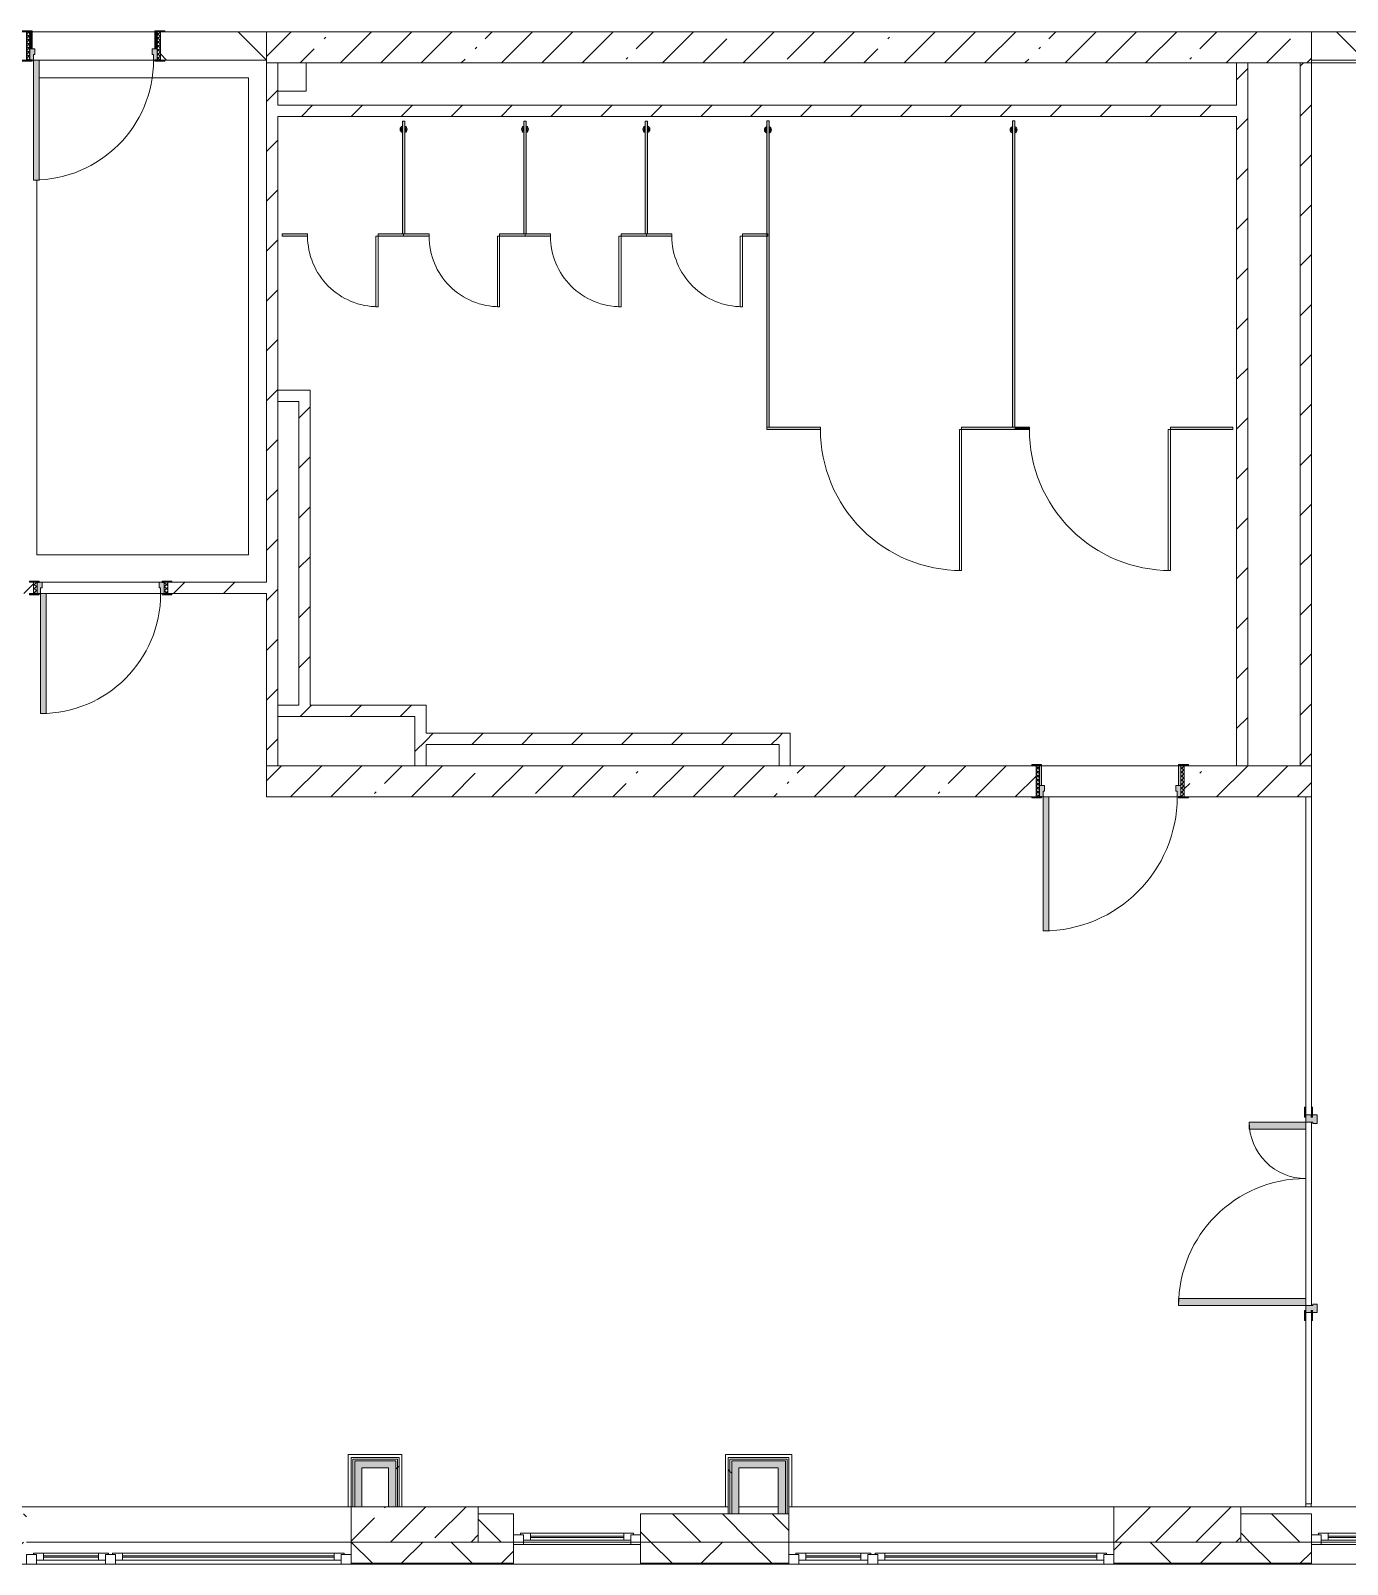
# Model space of a CAD drawing. Header units: millimetres. Extents: x 35092 to 251863, y -8553 to 29549.
# Drawn here: x 235113 to 244438, y -258 to 10608 of the extents above; entities that cross this region are included whole.
import ezdxf

# ---------------------------------------------------------------- set-up
doc = ezdxf.new("R2010")
doc.units = ezdxf.units.MM
for name, color, linetype, lineweight in [('A-DETL-1', 7, 'Continuous', 5), ('A-DOOR-6', 7, 'Continuous', 5), ('A-GENM-2', 7, 'Continuous', 5), ('A-GLAZ-2', 7, 'Continuous', 5), ('A-WALL', 7, 'Continuous', 9), ('A-WALL-2', 7, 'Continuous', 5), ('I-WALL-3', 7, 'Continuous', 5), ('S-COLS-1', 7, 'Continuous', 5)]:
    doc.layers.add(name, color=color, linetype=linetype, lineweight=lineweight)
for name, color, linetype, lineweight, true_color in [('A-DOOR-2', 7, 'Continuous', 5, 0xaaaaaa), ('A-DOOR-3', 7, 'Continuous', 5, 0xe2e2e2), ('A-DOOR-FRAM-3', 7, 'Continuous', 5, 0xe2e2e2), ('A-DOOR-FRAM-4', 7, 'Continuous', 5, 0xaaaaaa), ('A-FLOR-1', 7, 'Continuous', 5, 0xaaaaaa), ('A-GENM-3', 7, 'Continuous', 5, 0xe2ddcd), ('I-WALL-1', 7, 'Continuous', 5, 0xe7e7e7)]:
    doc.layers.add(name, color=color, linetype=linetype, lineweight=lineweight, true_color=true_color)
pattern_1 = [(45, (124852.98, 0), (-176.7767, 176.7767), [])]
pattern_2 = [(45, (124853, 0), (-285.1231, 285.1231), []), (45, (125138.1, 0), (-285.1231, 285.1231), [504.031, -100.806, 16.764, -84.042])]
pattern_3 = [(45, (124853, 0), (-530.33, 530.33), []), (135, (124853, 0), (-530.33, -530.33), [])]

# ---------------------------------------------------------------- blocks, each defined once
blk = doc.blocks.new('120_Окно_СКБ_1Ст - 120_Окно_СКБ_1Ст 900х2500_h_ с форточкой-22876038-2_2_2_птичка')
at = {"layer": 'A-GLAZ-2'}
for p, q in [((-450, -127), (-450, -57)), ((-450, -57), (-380, -57)), ((450, -57), (-450, -57)), ((-380, -57), (-380, -127)), ((380, -87), (-380, -87)), ((-380, -87), (-380, -127)), ((-330, -137), (-330, -87)), ((-330, -107), (330, -107)), ((330, -137), (330, -87)), ((380, -127), (380, -57)), ((380, -57), (450, -57)), ((380, -127), (380, -87)), ((450, -57), (450, -127)), ((-380, -127), (-450, -127)), ((-450, -127), (-400, -127)), ((-380, -127), (-400, -127)), ((-400, -127), (-400, -137)), ((-400, -137), (400, -137)), ((400, -137), (-400, -137)), ((330, -117), (-330, -117)), ((450, -127), (380, -127)), ((400, -127), (380, -127)), ((400, -127), (450, -127)), ((400, -137), (400, -127))]:
    blk.add_line(p, q, dxfattribs=at)
blk = doc.blocks.new('120_Окно_СКБ_2Ст_Фрамуга сверху - 120_Окно_СКБ_2Ст_2300х2500_h_ ДОО-22877051-2_2_2_птичка')
at = {"layer": 'A-GLAZ-2'}
for p, q in [((-1150, 13), (-1150, 83)), ((-1150, 83), (-1080, 83)), ((1150, 83), (-1150, 83)), ((-1080, 13), (-1150, 13)), ((-1150, 13), (-1100, 13)), ((-1080, 13), (-1100, 13)), ((-1100, 13), (-1100, 3)), ((-1100, 3), (540, 3)), ((540, 3), (-1100, 3)), ((-1080, 83), (-1080, 13)), ((-1080, 83), (1080, 83)), ((520, 53), (-1080, 53)), ((-1080, 53), (-1080, 13)), ((-1030, 3), (-1030, 53)), ((-1030, 33), (470, 33)), ((470, 23), (-1030, 23)), ((470, 3), (470, 53)), ((520, 13), (520, 83)), ((520, 83), (590, 83)), ((520, 13), (520, 53)), ((590, 13), (520, 13)), ((540, 13), (520, 13)), ((540, 13), (570, 13)), ((540, 13), (570, 13)), ((540, 3), (540, 13)), ((590, 13), (570, 13)), ((570, 13), (570, 3)), ((570, 3), (1100, 3)), ((1100, 3), (570, 3)), ((590, 83), (590, 13)), ((1080, 53), (590, 53)), ((590, 53), (590, 13)), ((640, 3), (640, 53)), ((640, 33), (1030, 33)), ((1030, 23), (640, 23)), ((1030, 3), (1030, 53)), ((1080, 13), (1080, 83)), ((1080, 83), (1150, 83)), ((1080, 13), (1080, 53)), ((1150, 13), (1080, 13)), ((1100, 13), (1080, 13)), ((1100, 13), (1150, 13)), ((1100, 3), (1100, 13)), ((1150, 83), (1150, 13))]:
    blk.add_line(p, q, dxfattribs=at)
blk = doc.blocks.new('120_Окно_СКБ_1Ст - 120_Окно_СКБ_1Ст 900х2500_h_ с форточкой-22876796-2_2_2_птичка')
at = {"layer": 'A-GLAZ-2'}
for p, q in [((-450, -127), (-450, -57)), ((-450, -57), (-380, -57)), ((450, -57), (-450, -57)), ((-380, -57), (-380, -127)), ((380, -87), (-380, -87)), ((-380, -87), (-380, -127)), ((-330, -137), (-330, -87)), ((-330, -107), (330, -107)), ((330, -137), (330, -87)), ((380, -127), (380, -57)), ((380, -57), (450, -57)), ((380, -127), (380, -87)), ((450, -57), (450, -127)), ((-380, -127), (-450, -127)), ((-450, -127), (-400, -127)), ((-380, -127), (-400, -127)), ((-400, -127), (-400, -137)), ((-400, -137), (400, -137)), ((400, -137), (-400, -137)), ((330, -117), (-330, -117)), ((450, -127), (380, -127)), ((400, -127), (380, -127)), ((400, -127), (450, -127)), ((400, -137), (400, -127))]:
    blk.add_line(p, q, dxfattribs=at)
blk = doc.blocks.new('110_Дверь_СКБ_1Ст_Внутренняя1 - Д-7а_л__950x2100h_Туалет-V293-2_2_2_птичка')
at = {"layer": 'A-DOOR-2'}
h = blk.add_hatch(dxfattribs=at)
h.set_pattern_fill('FP_118', color=256, style=0, pattern_type=2)
h.set_pattern_definition([(135, (1776.41, 174.685), (-14.14214, -14.14214), []), (225, (1776.41, 174.685), (14.14214, -14.14214), [])])
h.paths.add_polyline_path([(537.5, 110), (512.5, 110), (512.5, -110), (537.5, -110)])
at = {"layer": 'A-DOOR-3'}
h = blk.add_hatch(color=256, dxfattribs=at)
h.paths.add_polyline_path([(-487.5, 110), (-487.5, 30), (-452.5, 30), (-452.5, 70), (-462.5, 70), (-462.5, 110), (-472.5, 110)])
h.paths.add_polyline_path([(497.5, 110), (487.5, 110), (487.5, 70), (477.5, 70), (477.5, 30), (512.5, 30), (512.5, 110)])
at = {"layer": 'A-DOOR-FRAM-3'}
for points in [[(487.5, 1060), (447.5, 1060), (447.5, 110), (487.5, 112), (487.5, 692.5)], [(-512.5, 118), (-542.5, 118), (-542.5, 110), (-472.5, 110), (-472.5, 118), (-498.3, 118)], [(567.5, 118), (497.5, 118), (497.5, 110), (567.5, 110)], [(-487.5, 30), (-487.5, -110), (-472.5, -110), (-472.5, 30)], [(497.5, 30), (497.5, -110), (512.5, -110), (512.5, 30)], [(-487.5, -110), (-542.5, -110), (-542.5, -118), (-472.5, -118), (-472.5, -110)], [(567.5, -110), (497.5, -110), (497.5, -118), (567.5, -114)]]:
    blk.add_hatch(color=256, dxfattribs=at).paths.add_polyline_path(points)
at = {"layer": 'A-DOOR-FRAM-4'}
h = blk.add_hatch(dxfattribs=at)
h.set_pattern_fill('FP_119', color=256, style=0, pattern_type=2)
h.set_pattern_definition([(45, (-346.384, 174.685), (-14.1421, 14.1421), []), (135, (-346.384, 174.685), (-14.1421, -14.1421), [])])
h.paths.add_polyline_path([(-512.5, 110), (-512.5, -110), (-487.5, -110), (-487.5, 110)])
at = {"layer": 'A-DOOR-2'}
for p, q in [((487.5, 1060), (447.5, 1060)), ((447.5, 1060), (447.5, 110)), ((487.5, 110), (487.5, 1060)), ((447.5, 110), (487.5, 110))]:
    blk.add_line(p, q, dxfattribs=at)
blk.add_arc((487.5, 110), 950, 90, 180, dxfattribs=at)
at = {"layer": 'A-DOOR-FRAM-4'}
for p, q in [((-472.5, 118), (-542.5, 118)), ((-542.5, 118), (-542.5, 110)), ((-542.5, 110), (-472.5, 110)), ((-487.5, 110), (-512.5, 110)), ((-512.5, 110), (-512.5, -110)), ((-462.5, 110), (-487.5, 110)), ((-487.5, 110), (-487.5, 30)), ((-487.5, -110), (-487.5, 110)), ((-472.5, 110), (-487.5, 110)), ((-487.5, 110), (-487.5, 109)), ((-487.5, 109), (-472.5, 109)), ((-472.5, 110), (-472.5, 118)), ((-472.5, 109), (-472.5, 110)), ((-462.5, 70), (-462.5, 110)), ((487.5, 110), (487.5, 70)), ((512.5, 110), (487.5, 110)), ((567.5, 118), (497.5, 118)), ((497.5, 118), (497.5, 110)), ((512.5, 110), (497.5, 110)), ((497.5, 110), (497.5, 109)), ((497.5, 110), (567.5, 110)), ((497.5, 109), (512.5, 109)), ((512.5, 30), (512.5, 110)), ((537.5, 110), (512.5, 110)), ((512.5, 110), (512.5, -110)), ((512.5, 109), (512.5, 110)), ((537.5, -110), (537.5, 110)), ((567.5, 110), (567.5, 118)), ((-487.5, 30), (-452.5, 30)), ((-472.5, 30), (-487.5, 30)), ((-487.5, 30), (-487.5, -110)), ((-472.5, -110), (-472.5, 30)), ((-452.5, 70), (-462.5, 70)), ((-452.5, 30), (-452.5, 70)), ((487.5, 70), (477.5, 70)), ((477.5, 70), (477.5, 30)), ((477.5, 30), (512.5, 30)), ((512.5, 30), (497.5, 30)), ((497.5, 30), (497.5, -110)), ((512.5, -110), (512.5, 30)), ((-472.5, -110), (-542.5, -110)), ((-542.5, -110), (-542.5, -118)), ((-542.5, -118), (-472.5, -118)), ((-512.5, -110), (-487.5, -110)), ((-487.5, -110), (-472.5, -110)), ((-472.5, -118), (-472.5, -110)), ((497.5, -110), (512.5, -110)), ((567.5, -110), (497.5, -110)), ((497.5, -110), (497.5, -118)), ((497.5, -118), (567.5, -118)), ((512.5, -110), (537.5, -110)), ((567.5, -118), (567.5, -110))]:
    blk.add_line(p, q, dxfattribs=at)
blk = doc.blocks.new('110_Дверь_СКБ_1Ст_Внутренняя1 - Д-8 950x2100h_охрана-V297-2_2_2_птичка')
at = {"layer": 'A-DOOR-2'}
h = blk.add_hatch(dxfattribs=at)
h.set_pattern_fill('FP_102', color=256, style=0, pattern_type=2)
h.set_pattern_definition([(135, (1826.41, 164.685), (-14.14214, -14.14214), []), (225, (1826.41, 164.685), (14.14214, -14.14214), [])])
h.paths.add_polyline_path([(462.5, 100), (462.5, -100), (487.5, -100), (487.5, 100)])
at = {"layer": 'A-DOOR-3'}
h = blk.add_hatch(color=256, dxfattribs=at)
h.paths.add_polyline_path([(-437.5, 100), (-437.5, 20), (-402.5, 20), (-402.5, 60), (-412.5, 60), (-412.5, 100), (-422.5, 100)])
h.paths.add_polyline_path([(462.5, 100), (437.5, 100), (437.5, 60), (427.5, 60), (427.5, 20), (462.5, 20)])
at = {"layer": 'A-DOOR-FRAM-3'}
for points in [[(437.5, 950), (397.5, 950), (397.5, 100), (437.5, 100), (437.5, 320)], [(-442.5, 108), (-492.5, 108), (-492.5, 100), (-422.5, 100), (-422.5, 108), (-437.5, 108)], [(-422.5, 20), (-437.5, 20), (-437.5, -100), (-422.5, -100)], [(462.5, 108), (447.5, 108), (447.5, 100), (517.5, 100), (517.5, 108), (467.5, 108)], [(462.5, 20), (447.5, 20), (447.5, -100), (462.5, -100)], [(-492.5, -100), (-492.5, -108), (-422.5, -108), (-422.5, -100), (-462.5, -100)], [(487.5, -100), (447.5, -100), (447.5, -108), (517.5, -108), (517.5, -100)]]:
    blk.add_hatch(color=256, dxfattribs=at).paths.add_polyline_path(points)
at = {"layer": 'A-DOOR-FRAM-4'}
h = blk.add_hatch(dxfattribs=at)
h.set_pattern_fill('FP_103', color=256, style=0, pattern_type=2)
h.set_pattern_definition([(45, (-296.384, 164.685), (-14.1421, 14.1421), []), (135, (-296.384, 164.685), (-14.1421, -14.1421), [])])
h.paths.add_polyline_path([(-462.5, 100), (-459.8, -100), (-437.5, -100), (-437.5, 100)])
at = {"layer": 'A-DOOR-2'}
for p, q in [((437.5, 950), (397.5, 950)), ((397.5, 950), (397.5, 100)), ((437.5, 100), (437.5, 950)), ((397.5, 100), (437.5, 100))]:
    blk.add_line(p, q, dxfattribs=at)
blk.add_arc((437.5, 100), 850, 90, 180, dxfattribs=at)
at = {"layer": 'A-DOOR-FRAM-4'}
for p, q in [((-422.5, 108), (-492.5, 108)), ((-492.5, 108), (-492.5, 100)), ((-492.5, 100), (-422.5, 100)), ((-437.5, 100), (-462.5, 100)), ((-462.5, 100), (-462.5, -100)), ((-412.5, 100), (-437.5, 100)), ((-437.5, 100), (-437.5, 20)), ((-437.5, -100), (-437.5, 100)), ((-422.5, 100), (-437.5, 100)), ((-437.5, 100), (-437.5, 99)), ((-437.5, 99), (-422.5, 99)), ((-437.5, 20), (-402.5, 20)), ((-422.5, 20), (-437.5, 20)), ((-437.5, 20), (-437.5, -100)), ((-422.5, 100), (-422.5, 108)), ((-422.5, 99), (-422.5, 100)), ((-422.5, -100), (-422.5, 20)), ((-412.5, 60), (-412.5, 100)), ((-402.5, 60), (-412.5, 60)), ((-402.5, 20), (-402.5, 60)), ((437.5, 60), (427.5, 60)), ((427.5, 60), (427.5, 20)), ((427.5, 20), (462.5, 20)), ((437.5, 100), (437.5, 60)), ((462.5, 100), (437.5, 100)), ((517.5, 108), (447.5, 108)), ((447.5, 108), (447.5, 100)), ((462.5, 100), (447.5, 100)), ((447.5, 100), (447.5, 99)), ((447.5, 100), (517.5, 100)), ((447.5, 99), (462.5, 99)), ((462.5, 20), (447.5, 20)), ((447.5, 20), (447.5, -100)), ((462.5, 20), (462.5, 100)), ((487.5, 100), (462.5, 100)), ((462.5, 100), (462.5, -100)), ((462.5, 99), (462.5, 100)), ((462.5, -100), (462.5, 20)), ((487.5, -100), (487.5, 100)), ((517.5, 100), (517.5, 108)), ((-422.5, -100), (-492.5, -100)), ((-492.5, -100), (-492.5, -108)), ((-492.5, -108), (-422.5, -108)), ((-462.5, -100), (-437.5, -100)), ((-437.5, -100), (-422.5, -100)), ((-422.5, -108), (-422.5, -100)), ((447.5, -100), (462.5, -100)), ((517.5, -100), (447.5, -100)), ((447.5, -100), (447.5, -108)), ((447.5, -108), (517.5, -108)), ((462.5, -100), (487.5, -100)), ((517.5, -108), (517.5, -100))]:
    blk.add_line(p, q, dxfattribs=at)
blk = doc.blocks.new('110_Дверь_СКБ_1Ст_Внутренняя1 - Д-8 950x2100h_охрана-V298-2_2_2_птичка')
at = {"layer": 'A-DOOR-2'}
h = blk.add_hatch(dxfattribs=at)
h.set_pattern_fill('FP_122', color=256, style=0, pattern_type=2)
h.set_pattern_definition([(135, (1826.41, 104.685), (-14.14214, -14.14214), []), (225, (1826.41, 104.685), (14.14214, -14.14214), [])])
h.paths.add_polyline_path([(462, 40), (462, -40), (487, -40), (487, 40)])
at = {"layer": 'A-DOOR-3'}
h = blk.add_hatch(color=256, dxfattribs=at)
h.paths.add_polyline_path([(462, 40), (437, 40), (437, 0), (427, 0), (427, -40), (462, -40)])
h.paths.add_polyline_path([(-438, 40), (-438, -40), (-403, -40), (-403, 0), (-413, 0), (-413, 40), (-423, 40)])
at = {"layer": 'A-DOOR-FRAM-3'}
for points in [[(437, 890), (397, 890), (397, 40), (437, 40)], [(-438, 48), (-493, 48), (-493, 40), (-423, 45), (-423, 48)], [(487, 48), (447, 48), (447, 40), (517, 40), (517, 48)], [(-463, -40), (-493, -40), (-493, -48), (-423, -48), (-423, -40), (-438, -40)], [(487, -40), (447, -40), (447, -48), (517, -48), (517, -40)]]:
    blk.add_hatch(color=256, dxfattribs=at).paths.add_polyline_path(points)
at = {"layer": 'A-DOOR-FRAM-4'}
h = blk.add_hatch(dxfattribs=at)
h.set_pattern_fill('FP_123', color=256, style=0, pattern_type=2)
h.set_pattern_definition([(45, (-296.384, 104.685), (-14.1421, 14.1421), []), (135, (-296.384, 104.685), (-14.1421, -14.1421), [])])
h.paths.add_polyline_path([(-463, 40), (-463, -40), (-438, -40), (-438, 40)])
at = {"layer": 'A-DOOR-2'}
for p, q in [((437, 890), (397, 890)), ((397, 890), (397, 40)), ((437, 40), (437, 890)), ((397, 40), (437, 40))]:
    blk.add_line(p, q, dxfattribs=at)
blk.add_arc((437, 40), 850, 90, 180, dxfattribs=at)
at = {"layer": 'A-DOOR-FRAM-4'}
for p, q in [((-423, 48), (-493, 48)), ((-493, 48), (-493, 40)), ((-493, 40), (-423, 40)), ((-438, 40), (-463, 40)), ((-463, 40), (-463, -40)), ((-413, 40), (-438, 40)), ((-438, 40), (-438, -40)), ((-438, -40), (-438, 40)), ((-423, 40), (-438, 40)), ((-438, 40), (-438, 39)), ((-438, 39), (-423, 39)), ((-423, 40), (-423, 48)), ((-423, 39), (-423, 40)), ((-413, 0), (-413, 40)), ((-403, 0), (-413, 0)), ((-403, -40), (-403, 0)), ((437, 0), (427, 0)), ((427, 0), (427, -40)), ((437, 40), (437, 0)), ((462, 40), (437, 40)), ((517, 48), (447, 48)), ((447, 48), (447, 40)), ((462, 40), (447, 40)), ((447, 40), (447, 39)), ((447, 40), (517, 40)), ((447, 39), (462, 39)), ((462, -40), (462, 40)), ((487, 40), (462, 40)), ((462, 40), (462, -40)), ((462, 39), (462, 40)), ((487, -40), (487, 40)), ((517, 40), (517, 48)), ((-423, -40), (-493, -40)), ((-493, -40), (-493, -48)), ((-493, -48), (-423, -48)), ((-463, -40), (-438, -40)), ((-423, -39), (-438, -39)), ((-438, -39), (-438, -40)), ((-438, -40), (-403, -40)), ((-438, -40), (-423, -40)), ((-423, -40), (-423, -39)), ((-423, -48), (-423, -40)), ((427, -40), (462, -40)), ((462, -39), (447, -39)), ((447, -39), (447, -40)), ((447, -40), (462, -40)), ((517, -40), (447, -40)), ((447, -40), (447, -48)), ((447, -48), (517, -48)), ((462, -40), (462, -39)), ((462, -40), (487, -40)), ((517, -48), (517, -40))]:
    blk.add_line(p, q, dxfattribs=at)
blk = doc.blocks.new('131_Сантехническая перегородка_Дверь 5 - СД-1-V372-2_2_2_птичка')
at = {"layer": 'A-GENM-3'}
for points in [[(250, 8), (70, 8), (70, -8), (250, -8)], [(859, 8), (750, 8), (750, -8), (930, -8), (930, 8), (886, 8)]]:
    blk.add_hatch(color=256, dxfattribs=at).paths.add_polyline_path(points)
at = {"layer": 'A-DOOR-6'}
for p, q in [((266, 508), (250, 508)), ((250, 8), (250, 508)), ((266, 8), (266, 508)), ((266, 8), (250, 8))]:
    blk.add_line(p, q, dxfattribs=at)
blk.add_arc((250, 8), 500, 360, 90, dxfattribs=at)
at = {"layer": 'A-GENM-2'}
for p, q in [((250, 8), (70, 8)), ((70, 8), (70, -8)), ((250, -8), (250, 8)), ((930, 8), (750, 8)), ((750, 8), (750, -8)), ((930, -8), (930, 8)), ((70, -8), (250, -8)), ((750, -8), (930, -8))]:
    blk.add_line(p, q, dxfattribs=at)
blk = doc.blocks.new('131_Сантехническая перегородка_Дверь 5 - СД-1-V373-2_2_2_птичка')
at = {"layer": 'A-GENM-3'}
for points in [[(78, 8), (78, -8), (250, -8), (250, 8)], [(750, 8), (750, -8), (930, -8), (930, 8), (922, 8)]]:
    blk.add_hatch(color=256, dxfattribs=at).paths.add_polyline_path(points)
at = {"layer": 'A-DOOR-6'}
for p, q in [((266, 508), (250, 508)), ((250, 8), (250, 508)), ((266, 8), (266, 508)), ((266, 8), (250, 8))]:
    blk.add_line(p, q, dxfattribs=at)
blk.add_arc((250, 8), 500, 360, 90, dxfattribs=at)
at = {"layer": 'A-GENM-2'}
for p, q in [((250, 8), (70, 8)), ((70, 8), (70, -8)), ((250, -8), (250, 8)), ((930, 8), (750, 8)), ((750, 8), (750, -8)), ((930, -8), (930, 8)), ((70, -8), (250, -8)), ((750, -8), (930, -8))]:
    blk.add_line(p, q, dxfattribs=at)
blk = doc.blocks.new('131_Сантехническая перегородка 6 - СП-1-V370-2_2_2_птичка')
at = {"layer": 'A-GENM-3'}
blk.add_hatch(color=256, dxfattribs=at).paths.add_polyline_path([(800, 8), (0, 8), (0, -8), (800, -8)])
at = {"layer": 'A-GENM-2'}
for p, q in [((800, 8), (0, 8)), ((0, 8), (0, -8)), ((800, -8), (800, 8)), ((0, -8), (800, -8))]:
    blk.add_line(p, q, dxfattribs=at)
at = {"layer": 'A-GENM-2', "flags": 128}
for points in [[(71, 8), (71, 9), (71, 9), (70, 9), (70, 10), (70, 10), (69, 11), (69, 11), (68, 12), (68, 12), (67, 12), (67, 13), (66, 13), (66, 13), (65, 14), (65, 14), (64, 14), (64, 14), (63, 14), (62, 15), (62, 15), (61, 15), (61, 15), (60, 15), (59, 15), (59, 15), (58, 15), (58, 15), (57, 15), (56, 15), (56, 15), (55, 15), (55, 15), (54, 14), (54, 14), (53, 14), (52, 14), (52, 13), (51, 13), (51, 13), (50, 13), (50, 12), (49, 12), (49, 11), (48, 11), (48, 11), (48, 10), (47, 10), (47, 9), (46, 9), (46, 8), (46, 8)], [(46, -8), (46, -9), (47, -9), (47, -9), (47, -10), (48, -10), (48, -11), (49, -11), (49, -12), (50, -12), (50, -12), (51, -13), (51, -13), (52, -13), (52, -14), (53, -14), (53, -14), (54, -14), (54, -14), (55, -15), (56, -15), (56, -15), (57, -15), (57, -15), (58, -15), (59, -15), (59, -15), (60, -15), (60, -15), (61, -15), (62, -15), (62, -15), (63, -15), (63, -14), (64, -14), (64, -14), (65, -14), (66, -13), (66, -13), (67, -13), (67, -13), (68, -12), (68, -12), (69, -11), (69, -11), (69, -11), (70, -10), (70, -10), (71, -9), (71, -9), (71, -8), (71, -8)]]:
    blk.add_lwpolyline(points, dxfattribs=at)
at = {"layer": 'A-GENM-2'}
for radius, start, end in [(24.6, 19.9113, 160.0887), (17.6, 45, 135), (17.6, 45, 135), (15.1, 45, 135), (24.6, 199.9113, 340.0887), (17.6, 225, 315), (17.6, 225, 315), (15.1, 225, 315)]:
    blk.add_arc((59, 0), radius, start, end, dxfattribs=at)
blk = doc.blocks.new('131_Сантехническая перегородка 7 - СП-1-V369-2_2_2_птичка')
at = {"layer": 'A-GENM-3'}
blk.add_hatch(color=256, dxfattribs=at).paths.add_polyline_path([(2166, 8), (-4, 8), (-4, -8), (2166, -8)])
at = {"layer": 'A-GENM-2'}
for p, q in [((2166, 8), (-4, 8)), ((-4, 8), (-4, -8)), ((2166, -8), (2166, 8)), ((-4, -8), (2166, -8))]:
    blk.add_line(p, q, dxfattribs=at)
at = {"layer": 'A-GENM-2', "flags": 128}
for points in [[(71, 8), (71, 9), (71, 9), (70, 9), (70, 10), (70, 10), (69, 11), (69, 11), (68, 12), (68, 12), (67, 12), (67, 13), (66, 13), (66, 13), (65, 14), (65, 14), (64, 14), (64, 14), (63, 14), (62, 15), (62, 15), (61, 15), (61, 15), (60, 15), (59, 15), (59, 15), (58, 15), (58, 15), (57, 15), (56, 15), (56, 15), (55, 15), (55, 15), (54, 14), (54, 14), (53, 14), (52, 14), (52, 13), (51, 13), (51, 13), (50, 13), (50, 12), (49, 12), (49, 11), (48, 11), (48, 11), (48, 10), (47, 10), (47, 9), (46, 9), (46, 8), (46, 8)], [(46, -8), (46, -9), (47, -9), (47, -9), (47, -10), (48, -10), (48, -11), (49, -11), (49, -12), (50, -12), (50, -12), (51, -13), (51, -13), (52, -13), (52, -14), (53, -14), (53, -14), (54, -14), (54, -14), (55, -15), (56, -15), (56, -15), (57, -15), (57, -15), (58, -15), (59, -15), (59, -15), (60, -15), (60, -15), (61, -15), (62, -15), (62, -15), (63, -15), (63, -14), (64, -14), (64, -14), (65, -14), (66, -13), (66, -13), (67, -13), (67, -13), (68, -12), (68, -12), (69, -11), (69, -11), (69, -11), (70, -10), (70, -10), (71, -9), (71, -9), (71, -8), (71, -8)]]:
    blk.add_lwpolyline(points, dxfattribs=at)
at = {"layer": 'A-GENM-2'}
for radius, start, end in [(24.6, 19.9113, 160.0887), (17.6, 45, 135), (17.6, 45, 135), (15.1, 45, 135), (24.6, 199.9113, 340.0887), (17.6, 225, 315), (17.6, 225, 315), (15.1, 225, 315)]:
    blk.add_arc((59, 0), radius, start, end, dxfattribs=at)
blk = doc.blocks.new('131_Сантехническая перегородка_Дверь МГН - СД-1-V371-2_2_2_птичка')
at = {"layer": 'A-GENM-3'}
for points in [[(-350.5, 8), (-370, 8), (-366.5, -8), (10, -8), (10, 8), (-335.4, 8)], [(1010, 8), (1010, -8), (1390, -8), (1390, 8), (1374, 8)]]:
    blk.add_hatch(color=256, dxfattribs=at).paths.add_polyline_path(points)
at = {"layer": 'A-DOOR-6'}
for p, q in [((10, 1008), (26, 1008)), ((10, 8), (10, 1008)), ((26, 8), (26, 1008)), ((10, 8), (26, 8))]:
    blk.add_line(p, q, dxfattribs=at)
blk.add_arc((10, 8), 1000, 360, 90, dxfattribs=at)
at = {"layer": 'A-GENM-2'}
for p, q in [((10, 8), (-370, 8)), ((-370, 8), (-370, -8)), ((10, -8), (10, 8)), ((1390, 8), (1010, 8)), ((1010, 8), (1010, -8)), ((1390, -8), (1390, 8)), ((-370, -8), (10, -8)), ((1010, -8), (1390, -8))]:
    blk.add_line(p, q, dxfattribs=at)
blk = doc.blocks.new('131_Сантехническая перегородка_Дверь МГН 2 - СД-1-V374-2_2_2_птичка')
at = {"layer": 'A-GENM-3'}
for points in [[(-268, 8), (-430, 8), (-430, -8), (10, -8), (10, 8)], [(1010, 8), (1010, -8), (1110, -8), (1110, 8)]]:
    blk.add_hatch(color=256, dxfattribs=at).paths.add_polyline_path(points)
at = {"layer": 'A-DOOR-6'}
for p, q in [((10, 1008), (26, 1008)), ((10, 8), (10, 1008)), ((26, 8), (26, 1008)), ((10, 8), (26, 8))]:
    blk.add_line(p, q, dxfattribs=at)
blk.add_arc((10, 8), 1000, 360, 90, dxfattribs=at)
at = {"layer": 'A-GENM-2'}
for p, q in [((10, 8), (-430, 8)), ((-430, 8), (-430, -8)), ((10, -8), (10, 8)), ((1110, 8), (1010, 8)), ((1010, 8), (1010, -8)), ((1110, -8), (1110, 8)), ((-430, -8), (10, -8)), ((1010, -8), (1110, -8))]:
    blk.add_line(p, q, dxfattribs=at)
blk = doc.blocks.new('110_Дверь_СКБ_2Ст - Д-5_п__в составе перегородки _не входит в спец__-32680317-2_2_2_птичка')
at = {"layer": 'A-DOOR-3'}
h = blk.add_hatch(color=256, dxfattribs=at)
h.paths.add_polyline_path([(712, 19), (712, 60), (652, 60), (652, 30), (662, 30), (662, -20), (712, -20), (712, 19)])
h.paths.add_polyline_path([(-628, 30), (-628, 60), (-688, 60), (-688, -20), (-638, -18), (-638, 30)])
for points in [[(-588, -22), (-588, -20), (-638, -21), (-638, -420), (-588, -420)], [(662, -44), (662, -20), (612, -20), (612, -920), (662, -920)]]:
    blk.add_hatch(color=256, dxfattribs=at).paths.add_polyline_path(points)
at = {"layer": 'A-DOOR-FRAM-3'}
for points in [[(-688, 20), (-692, 28), (-743, 28), (-743, 20), (-702, 20)], [(768, 28), (712, 28), (712, 20), (768, 20)], [(-672, -20), (-743, -20), (-743, -28), (-672, -28), (-672, -20)], [(768, -20), (698, -20), (698, -28), (768, -28)]]:
    blk.add_hatch(color=256, dxfattribs=at).paths.add_polyline_path(points)
at = {"layer": 'A-DOOR-2'}
for p, q in [((-638, -20), (-588, -20)), ((-638, -420), (-638, -20)), ((-588, -20), (-588, -420)), ((612, -20), (662, -20)), ((612, -920), (612, -20)), ((662, -20), (662, -920)), ((-588, -420), (-638, -420)), ((662, -920), (612, -920))]:
    blk.add_line(p, q, dxfattribs=at)
for centre, radius, start, end in [((-638, -20), 400, 270, 0), ((662, -20), 900, 180, 270)]:
    blk.add_arc(centre, radius, start, end, dxfattribs=at)
at = {"layer": 'A-DOOR-FRAM-4'}
for p, q in [((-743, 28), (-672, 28)), ((-743, 20), (-743, 28)), ((-672, 20), (-743, 20)), ((-688, 60), (-628, 60)), ((-688, -20), (-688, 60)), ((-688, 20), (-672, 20)), ((-688, 19), (-688, 20)), ((-672, 19), (-688, 19)), ((-672, 28), (-672, 20)), ((-672, 20), (-672, 19)), ((-638, 30), (-638, -20)), ((-628, 30), (-638, 30)), ((-628, 60), (-628, 30)), ((652, 60), (712, 60)), ((652, 30), (652, 60)), ((662, 30), (652, 30)), ((662, -20), (662, 30)), ((698, 20), (698, 28)), ((698, 28), (768, 28)), ((698, 19), (698, 20)), ((698, 20), (712, 20)), ((768, 20), (698, 20)), ((712, 19), (698, 19)), ((712, 60), (712, -20)), ((712, 20), (712, 19)), ((768, 28), (768, 20)), ((-743, -20), (-672, -20)), ((-743, -28), (-743, -20)), ((-672, -28), (-743, -28)), ((-638, -20), (-688, -20)), ((-672, -20), (-672, -28)), ((712, -20), (662, -20)), ((698, -28), (698, -20)), ((698, -20), (768, -20)), ((768, -28), (698, -28)), ((768, -20), (768, -28))]:
    blk.add_line(p, q, dxfattribs=at)

msp = doc.modelspace()

# ---------------------------------------------------------------- hatches: boundary and pattern name
at = {"layer": 'A-WALL-2'}
h = msp.add_hatch(dxfattribs=at)
h.set_pattern_fill('FP_98', color=256, style=0, pattern_type=2)
h.set_pattern_definition([(135, (124852.98, 0), (-176.7767, -176.7767), [])])
h.paths.add_polyline_path([(227483, -100), (227733, -100), (227733, 100), (227483, 100), (227483, -31.7)])
h.paths.add_polyline_path([(222404.3, -100), (223883, -100), (223883, 100), (220533, 100), (220533, -100), (221946.8, -100)])
h.paths.add_polyline_path([(225683, -100), (226583, -100), (226583, 100), (225683, 100), (225683, 57.3)])
h.paths.add_polyline_path([(247683, -100), (247683, 100), (246883, 97.5), (246883, -100), (247111, -100)])
h.paths.add_polyline_path([(244143, -100), (244183, -100), (244183, 100), (243683, 100), (243683, -100), (243908.2, -100)])
h.paths.add_polyline_path([(228633, -100), (229683, -100), (229683, 100), (228633, 100), (228633, -8.4)])
h.paths.add_polyline_path([(216883, -100), (217583, -100), (217583, 100), (216783, 100), (216783, -100), (216816.2, -100)])
h.paths.add_polyline_path([(239790.5, -100), (240483, -100), (240483, 100), (239433, 100), (239433, -100)])
h.paths.add_polyline_path([(219383, -100), (219633, -100), (219633, 100), (219383, 100)])
h.paths.add_polyline_path([(233783, -100), (235083, -100), (235083, 100), (233783, 100)])
h.paths.add_polyline_path([(238533, -100), (238533, 100), (238283, 100), (238283, -100)])
h = msp.add_hatch(dxfattribs=at)
h.set_pattern_fill('FP_91', color=256, style=0, pattern_type=2)
h.set_pattern_definition([(45, (124853, 0), (-353.5534, 353.5534), []), (135, (124853, 0), (-353.5534, -353.5534), [])])
h.paths.add_polyline_path([(249930.1, -250), (249933, -250), (249933, -100), (248583, -100), (248583, -250), (249683, -250)])
h.paths.add_polyline_path([(245280.8, -250), (245983, -250), (245983, -100), (245083, -100), (245083, -250)])
h.paths.add_polyline_path([(246883, -250), (247683, -248), (247683, -100), (246883, -100), (246883, -244.5)])
h.paths.add_polyline_path([(234757.7, -250), (235083, -250), (235083, -100), (233783, -100), (233783, -250), (234300.1, -250)])
h.paths.add_polyline_path([(240483, -250), (240483, -100), (239433, -100), (239433, -250), (239790.5, -250)])
h.paths.add_polyline_path([(237383, -250), (238533, -250), (238533, -100), (237383, -100), (237383, -202.5)])
h.paths.add_polyline_path([(232883, -250), (232883, -100), (231983, -100), (231983, -250), (232470, -250)])
h.paths.add_polyline_path([(242783, -250), (244183, -250), (244183, -100), (242783, -100), (242783, -226.4)])
h.paths.add_polyline_path([(228633, -250), (229683, -250), (229683, -100), (228633, -100), (228633, -163.8)])
h.paths.add_polyline_path([(226979.6, -250), (227733, -250), (227733, -100), (225683, -100), (225683, -250), (226064.6, -250)])
h.paths.add_polyline_path([(224234.5, -250), (224783, -250), (224783, -100), (220533, -100), (220533, -250), (223319.4, -250)])
h.paths.add_polyline_path([(218744.1, -250), (219633, -250), (219633, -100), (218483, -100), (218483, -250)])
h.paths.add_polyline_path([(214063, -250), (215883, -250), (215883, -100), (214063, -100)])
h.paths.add_polyline_path([(216783, -250), (217583, -250), (217583, -100), (216783, -100), (216783, -111.4)])
at = {"layer": 'I-WALL-1'}
for points in [[(237458, 150), (237458, 475), (237408, 475), (237408, 150)], [(237458, 425), (237698, 425), (237698, 475), (237458, 475)], [(240078, 100), (240128, 100), (240128, 475), (240078, 475), (240078, 150)], [(240128, 425), (240458, 425), (240458, 475), (240128, 475)], [(237698, 150), (237698, 425), (237648, 425), (237648, 150)], [(240458, 100), (240458, 425), (240408, 425), (240408, 100)]]:
    msp.add_hatch(color=256, dxfattribs=at).paths.add_polyline_path(points)
at = {"layer": 'I-WALL-3'}
h = msp.add_hatch(dxfattribs=at)
h.set_pattern_fill('FP_100', color=256, style=0, pattern_type=2)
h.set_pattern_definition([(135, (124853, 0), (-353.5534, -353.5534), [])])
h.paths.add_polyline_path([(246063, 10400), (246063, 10600), (244183, 10600), (244183, 10400), (245280.8, 10400)])
h.paths.add_polyline_path([(232470, 10400), (232558, 10400), (232558, 10600), (232203, 10600), (232203, 10400)])
h.paths.add_polyline_path([(234903, 10400), (235083, 10400), (235083, 10600), (233958, 10600), (233958, 10400), (234757.7, 10400)])
h.paths.add_polyline_path([(236130.2, 10400), (236783, 10400), (236783, 10600), (236033, 10600), (236033, 10400), (236083, 10400)])
h = msp.add_hatch(dxfattribs=at)
h.set_pattern_fill('FP_99', color=256, style=0, pattern_type=2)
h.set_pattern_definition(pattern_2)
h.paths.add_polyline_path([(236783, 10380), (244183, 10380), (244183, 10600), (236783, 10600), (236783, 10400)])
h = msp.add_hatch(dxfattribs=at)
h.set_pattern_fill('FP_101', color=256, style=0, pattern_type=2)
h.set_pattern_definition(pattern_1)
h.paths.add_polyline_path([(236863, 5400), (236863, 10380), (236783, 10378), (236783, 5400)])
h = msp.add_hatch(dxfattribs=at)
h.set_pattern_fill('FP_101', color=256, style=0, pattern_type=2)
h.set_pattern_definition(pattern_1)
h.paths.add_polyline_path([(243733, 5400), (243733, 10380), (243653, 10378), (243653, 5400)])
h = msp.add_hatch(dxfattribs=at)
h.set_pattern_fill('FP_101', color=256, style=0, pattern_type=2)
h.set_pattern_definition(pattern_1)
h.paths.add_polyline_path([(244103, 5400), (244183, 5400), (244183, 10380), (244103, 10378), (244103, 5644.1)])
h = msp.add_hatch(dxfattribs=at)
h.set_pattern_fill('FP_101', color=256, style=0, pattern_type=2)
h.set_pattern_definition(pattern_1)
h.paths.add_polyline_path([(237960.4, 10000), (243653, 10000), (243653, 10080), (236863, 10080), (236863, 10000), (237290.4, 10000)])
h = msp.add_hatch(dxfattribs=at)
h.set_pattern_fill('FP_101', color=256, style=0, pattern_type=2)
h.set_pattern_definition(pattern_1)
h.paths.add_polyline_path([(237093, 5830), (237093, 7980), (237013, 7980), (237013, 5830)])
h = msp.add_hatch(dxfattribs=at)
h.set_pattern_fill('FP_101', color=256, style=0, pattern_type=2)
h.set_pattern_definition(pattern_1)
h.paths.add_polyline_path([(235083, 6620), (235133, 6620), (235133, 6700), (234603, 6700), (234604.7, 6620), (234983, 6620)])
h.paths.add_polyline_path([(236783, 6620), (236783, 6700), (236083, 6700), (236083, 6620), (236781, 6620)])
h = msp.add_hatch(dxfattribs=at)
h.set_pattern_fill('FP_101', color=256, style=0, pattern_type=2)
h.set_pattern_definition(pattern_1)
h.paths.add_polyline_path([(237093, 5750), (237833, 5750), (237833, 5830), (236863, 5830), (236863, 5750), (237013, 5750)])
h = msp.add_hatch(dxfattribs=at)
h.set_pattern_fill('FP_101', color=256, style=0, pattern_type=2)
h.set_pattern_definition(pattern_1)
h.paths.add_polyline_path([(237833, 5400), (237913, 5400), (237913, 5830), (237833, 5830), (237833, 5550)])
h = msp.add_hatch(dxfattribs=at)
h.set_pattern_fill('FP_101', color=256, style=0, pattern_type=2)
h.set_pattern_definition(pattern_1)
h.paths.add_polyline_path([(237913, 5550), (240413, 5550), (240413, 5630), (237913, 5630)])
h = msp.add_hatch(dxfattribs=at)
h.set_pattern_fill('FP_101', color=256, style=0, pattern_type=2)
h.set_pattern_definition(pattern_1)
h.paths.add_polyline_path([(240413, 5400), (240493, 5400), (240493, 5630), (240413, 5630), (240413, 5550)])
h = msp.add_hatch(dxfattribs=at)
h.set_pattern_fill('FP_99', color=256, style=0, pattern_type=2)
h.set_pattern_definition(pattern_2)
h.paths.add_polyline_path([(243450.7, 5180), (244183, 5180), (244183, 5400), (243283, 5400), (243283, 5180), (243379, 5180)])
h.paths.add_polyline_path([(237742, 5180), (242233, 5180), (242233, 5400), (236783, 5400), (236783, 5180), (237362, 5180)])
h = msp.add_hatch(dxfattribs=at)
h.set_pattern_fill('FP_167', color=256, style=0, pattern_type=2)
h.set_pattern_definition(pattern_3)
h.paths.add_polyline_path([(237710.5, 150), (237708.2, 475), (237698, 475), (237698, 150)])
h = msp.add_hatch(dxfattribs=at)
h.set_pattern_fill('FP_167', color=256, style=0, pattern_type=2)
h.set_pattern_definition(pattern_3)
h.paths.add_polyline_path([(237723, 150), (237723, 487.5), (237710.5, 487.5), (237710.5, 150)])
h = msp.add_hatch(dxfattribs=at)
h.set_pattern_fill('FP_167', color=256, style=0, pattern_type=2)
h.set_pattern_definition(pattern_3)
h.paths.add_polyline_path([(240053, 100), (240065.5, 100), (240065.5, 500), (240053, 500), (240053, 150)])
h = msp.add_hatch(dxfattribs=at)
h.set_pattern_fill('FP_167', color=256, style=0, pattern_type=2)
h.set_pattern_definition(pattern_3)
h.paths.add_polyline_path([(240065.5, 100), (240078, 100), (240078, 487.5), (240065.5, 487.5), (240065.5, 150)])
at = {"layer": 'S-COLS-1'}
h = msp.add_hatch(dxfattribs=at)
h.set_pattern_fill('FP_99', color=256, style=0, pattern_type=2)
h.set_pattern_definition(pattern_2)
h.paths.add_polyline_path([(237383, -100), (238283, -100), (238283, 150), (237383, 150), (237383, -38.9)])
h = msp.add_hatch(dxfattribs=at)
h.set_pattern_fill('FP_99', color=256, style=0, pattern_type=2)
h.set_pattern_definition(pattern_2)
h.paths.add_polyline_path([(243683, -100), (243683, 150), (242783, 150), (242783, -100), (243450.7, -100)])

# ---------------------------------------------------------------- linework, layer by layer
at = {"layer": 'A-DETL-1'}
for p, q in [((236656.5, 10273.7), (235173, 10273.7)), ((236656.5, 6893.7), (236656.5, 10273.7)), ((235156.5, 9550), (235156.5, 6893.7)), ((235156.5, 6893.7), (236656.5, 6893.7))]:
    msp.add_line(p, q, dxfattribs=at)
at = {"layer": 'A-FLOR-1'}
for p, q in [((237063, 10380), (237063, 10180)), ((246063, 10380), (244183, 10380)), ((237063, 10180), (236863, 10180)), ((237362, 150), (237362, 521)), ((237362, 521), (237742, 521)), ((237742, 521), (237742, 150)), ((240033, 150), (240033, 520)), ((240033, 520), (240504, 520)), ((240504, 520), (240504, 150)), ((244143, 150), (244143, 170)), ((244182, 170), (244182, 150))]:
    msp.add_line(p, q, dxfattribs=at)
at = {"layer": 'A-WALL'}
for p, q in [((236783, 10400), (236783, 10600)), ((244183, 10600), (244183, 10400)), ((236863, 10380), (236783, 10380)), ((244183, 10380), (244103, 10380)), ((236783, 5400), (236863, 5400)), ((243653, 5400), (243733, 5400)), ((244183, 5400), (244103, 5400)), ((244183, 5180), (244143, 5180)), ((237395.5, 487.5), (237395.5, 150)), ((237710.5, 487.5), (237395.5, 487.5)), ((237408, 475), (237408, 150)), ((237698, 475), (237408, 475)), ((237698, 150), (237698, 475)), ((237710.5, 150), (237710.5, 487.5)), ((240065.5, 487.5), (240065.5, 100)), ((240470.5, 487.5), (240065.5, 487.5)), ((240078, 475), (240078, 100)), ((240458, 475), (240078, 475)), ((240458, 100), (240458, 475)), ((240470.5, 100), (240470.5, 487.5)), ((238283, -100), (238533, -100)), ((238533, -100), (238283, -100)), ((239433, -100), (240483, -100)), ((240483, -100), (239433, -100)), ((243683, -100), (244183, -100)), ((244183, -100), (243683, -100)), ((237383, -250), (238533, -250)), ((237383, -253), (238533, -253)), ((239433, -250), (240483, -250)), ((239433, -253), (240483, -253)), ((242783, -250), (244183, -250)), ((242783, -253), (244183, -253))]:
    msp.add_line(p, q, dxfattribs=at)
at = {"layer": 'A-WALL-2'}
for p, q in [((238533, 100), (238283, 100)), ((238283, 100), (238283, -100)), ((238533, -258), (238533, 100)), ((240408, 100), (239433, 100)), ((239433, 100), (239433, -258)), ((240483, -258), (240483, 100)), ((244183, 100), (243683, 100)), ((243683, 100), (243683, -100)), ((244183, -258), (244183, 100)), ((237383, -100), (237383, -258)), ((237383, -100), (238283, -100)), ((238533, -100), (239433, -100)), ((242783, -100), (242783, -258)), ((242783, -100), (243683, -100)), ((245083, -258), (231983, -258))]:
    msp.add_line(p, q, dxfattribs=at)
at = {"layer": 'I-WALL-3'}
for p, q in [((235123, 10600), (235993, 10600)), ((246063, 10600), (236063, 10600)), ((235983, 10400), (235173, 10400)), ((236063, 10400), (236783, 10400)), ((236783, 10400), (236783, 6700)), ((236863, 10080), (236863, 10380)), ((236863, 10380), (244103, 10380)), ((243653, 10380), (243653, 10080)), ((243733, 5400), (243733, 10380)), ((244103, 10380), (244103, 5400)), ((244183, 10400), (246063, 10400)), ((244183, 5400), (244183, 10400)), ((243653, 10080), (236863, 10080)), ((236863, 5400), (236863, 10000)), ((236863, 10000), (243653, 10000)), ((243653, 10000), (243653, 5400)), ((237093, 8060), (236863, 8060)), ((237093, 5830), (237093, 8060)), ((236863, 7980), (237013, 7980)), ((237013, 7980), (237013, 5830)), ((235193, 6700), (236023, 6700)), ((236783, 6700), (236113, 6700)), ((236033, 6620), (235223, 6620)), ((236113, 6620), (236783, 6620)), ((236783, 6620), (236783, 5180)), ((237013, 5830), (236863, 5830)), ((237913, 5830), (237093, 5830)), ((237913, 5630), (237913, 5830)), ((236863, 5750), (237833, 5750)), ((237833, 5750), (237833, 5400)), ((240493, 5630), (237913, 5630)), ((237913, 5550), (240413, 5550)), ((237913, 5400), (237913, 5550)), ((240413, 5550), (240413, 5400)), ((240493, 5400), (240493, 5630)), ((242203, 5400), (236863, 5400)), ((242273, 5400), (243243, 5400)), ((243653, 5400), (243313, 5400)), ((244103, 5400), (243733, 5400)), ((244183, 2980), (244183, 5400)), ((236783, 5180), (242203, 5180)), ((243233, 5180), (242323, 5180)), ((243313, 5180), (244143, 5180)), ((244143, 5180), (244143, 2980)), ((244183, 2875), (244183, 1575)), ((244143, 1625), (244143, 2825)), ((244143, 1470), (244143, 170)), ((244183, 170), (244183, 1470)), ((237383, 500), (237383, 150)), ((237723, 500), (237383, 500)), ((237723, 150), (237723, 500)), ((240053, 500), (240053, 100)), ((240483, 500), (240053, 500)), ((240483, 100), (240483, 500)), ((237458, 150), (237458, 425)), ((237458, 425), (237648, 425)), ((237648, 425), (237648, 150)), ((240128, 100), (240128, 425)), ((240128, 425), (240408, 425)), ((240408, 425), (240408, 100)), ((234603, 150), (237383, 150)), ((237383, 150), (237458, 150)), ((237648, 150), (237723, 150)), ((238283, 150), (240053, 150)), ((240128, 150), (240408, 150)), ((240483, 150), (242783, 150)), ((243683, 150), (245083, 150)), ((244143, 170), (244183, 170)), ((240408, 100), (240483, 100)), ((237383, -100), (235083, -100)), ((242783, -100), (240483, -100)), ((245083, -100), (244183, -100))]:
    msp.add_line(p, q, dxfattribs=at)
at = {"layer": 'S-COLS-1'}
for p, q in [((238283, 150), (237383, 150)), ((237383, 150), (237383, -100)), ((238283, 100), (238283, 150)), ((243683, 150), (242783, 150)), ((242783, 150), (242783, -100)), ((243683, 100), (243683, 150)), ((238283, -100), (238283, 100)), ((243683, -100), (243683, 100)), ((237383, -100), (238283, -100)), ((242783, -100), (243683, -100))]:
    msp.add_line(p, q, dxfattribs=at)

# ---------------------------------------------------------------- block references
at = {"layer": 'A-DOOR-2'}
for name, p, rotation in [('110_Дверь_СКБ_1Ст_Внутренняя1 - Д-8 950x2100h_охрана-V297-2_2_2_птичка', (235570.5, 10500), 180), ('110_Дверь_СКБ_1Ст_Внутренняя1 - Д-8 950x2100h_охрана-V298-2_2_2_птичка', (235620.5, 6660), 180), ('110_Дверь_СКБ_1Ст_Внутренняя1 - Д-7а_л__950x2100h_Туалет-V293-2_2_2_птичка', (242770.5, 5290), 180), ('110_Дверь_СКБ_2Ст - Д-5_п__в составе перегородки _не входит в спец__-32680317-2_2_2_птичка', (244163, 2237.5), 270)]:
    msp.add_blockref(name, p, dxfattribs=dict(at, rotation=rotation))
at = {"layer": 'A-GENM-2'}
for name, p, rotation in [('131_Сантехническая перегородка 6 - СП-1-V370-2_2_2_птичка', (237754, 9968), 270.0000000000007), ('131_Сантехническая перегородка 6 - СП-1-V370-2_2_2_птичка', (238614, 9968), 270.0000000000007), ('131_Сантехническая перегородка 6 - СП-1-V370-2_2_2_птичка', (239474, 9968), 270.0000000000007), ('131_Сантехническая перегородка 7 - СП-1-V369-2_2_2_птичка', (240334, 9964.9), 269.9999999999999), ('131_Сантехническая перегородка 7 - СП-1-V369-2_2_2_птичка', (242074.5, 9964.9), 269.9999999999999), ('131_Сантехническая перегородка_Дверь 5 - СД-1-V372-2_2_2_птичка', (237824, 9160), 180), ('131_Сантехническая перегородка_Дверь 5 - СД-1-V372-2_2_2_птичка', (238684, 9160), 180), ('131_Сантехническая перегородка_Дверь 5 - СД-1-V372-2_2_2_птичка', (239544, 9160), 180), ('131_Сантехническая перегородка_Дверь 5 - СД-1-V373-2_2_2_птичка', (240404, 9160), 180), ('131_Сантехническая перегородка_Дверь МГН - СД-1-V371-2_2_2_птичка', (241716, 7791), 180), ('131_Сантехническая перегородка_Дверь МГН 2 - СД-1-V374-2_2_2_птичка', (243196, 7791), 180)]:
    msp.add_blockref(name, p, dxfattribs=dict(at, rotation=rotation))
at = {"layer": 'A-GLAZ-2', "rotation": 180}
for name, p in [('120_Окно_СКБ_1Ст - 120_Окно_СКБ_1Ст 900х2500_h_ с форточкой-22876796-2_2_2_птичка', (238983, -175)), ('120_Окно_СКБ_1Ст - 120_Окно_СКБ_1Ст 900х2500_h_ с форточкой-22876038-2_2_2_птичка', (244633, -175)), ('120_Окно_СКБ_2Ст_Фрамуга сверху - 120_Окно_СКБ_2Ст_2300х2500_h_ ДОО-22877051-2_2_2_птичка', (236233, -175)), ('120_Окно_СКБ_2Ст_Фрамуга сверху - 120_Окно_СКБ_2Ст_2300х2500_h_ ДОО-22877051-2_2_2_птичка', (241633, -175))]:
    msp.add_blockref(name, p, dxfattribs=at)

doc.saveas('drawing.dxf')
